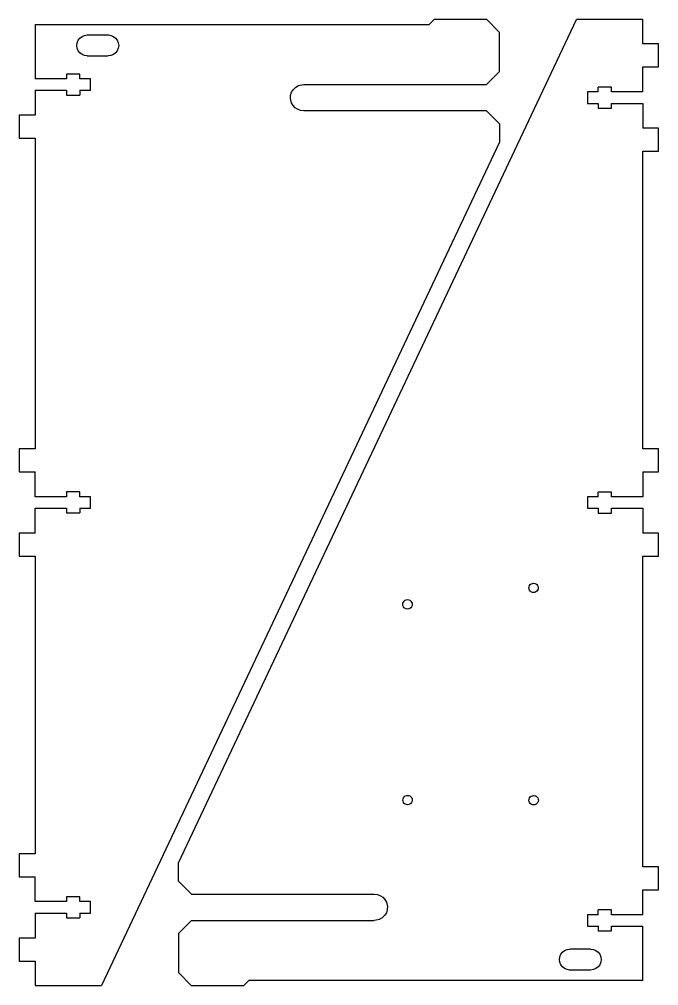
# Model space of a CAD drawing. Header units: inches. Extents: x -310 to 310, y -185 to 185.
# Drawn here: x 65.7 to 310.5, y -185 to 185 of the extents above; entities that cross this region are included whole.
import ezdxf

# ---------------------------------------------------------------- set-up
doc = ezdxf.new("R2010")
doc.units = ezdxf.units.IN
doc.header["$MEASUREMENT"] = 0
doc.layers.add('ProfileEdges', color=7, linetype='Continuous')
doc.layers.add('SectionCutEdges', color=7, linetype='Continuous')

msp = doc.modelspace()

# ---------------------------------------------------------------- linework, layer by layer
at = {"color": 12, "true_color": 0xcc0000}
for p, q in [((71.78, 183.03), (71.78, 162.24)), ((71.78, 183.03), (222.58, 183.03)), ((126.57, -138.03), (278.97, 184.97)), ((222.58, 183.03), (224.58, 185.03)), ((224.58, 185.03), (244.58, 185.03)), ((244.58, 185.03), (249.58, 180.03)), ((304.37, 184.97), (278.97, 184.97)), ((304.37, 175.61), (304.37, 184.97)), ((310.47, 175.61), (304.37, 175.61)), ((310.47, 166.81), (310.47, 175.61)), ((304.37, 166.81), (310.47, 166.81)), ((304.37, 157.25), (304.37, 166.81)), ((83.78, 164.04), (83.78, 162.24)), ((88.88, 164.04), (83.78, 164.04)), ((88.88, 162.24), (88.88, 164.04)), ((83.78, 162.24), (71.78, 162.24)), ((92.88, 162.24), (88.88, 162.24)), ((92.88, 157.84), (92.88, 162.24)), ((71.78, 157.84), (71.78, 148.28)), ((71.78, 157.84), (83.78, 157.84)), ((83.78, 157.84), (83.78, 156.04)), ((83.78, 156.04), (88.88, 156.04)), ((88.88, 157.84), (92.88, 157.84)), ((88.88, 157.84), (88.88, 156.04)), ((283.27, 157.25), (283.27, 152.85)), ((287.27, 157.25), (283.27, 157.25)), ((287.27, 157.25), (287.27, 159.05)), ((292.37, 159.05), (287.27, 159.05)), ((292.37, 157.25), (292.37, 159.05)), ((304.37, 157.25), (292.37, 157.25)), ((283.27, 152.85), (287.27, 152.85)), ((287.27, 152.85), (287.27, 151.05)), ((292.37, 152.85), (304.37, 152.85)), ((292.37, 151.05), (292.37, 152.85)), ((304.37, 152.85), (304.37, 143.31)), ((71.78, 148.28), (65.68, 148.28)), ((65.68, 148.28), (65.68, 139.48)), ((287.27, 151.05), (292.37, 151.05)), ((310.47, 143.31), (304.37, 143.31)), ((310.47, 134.51), (310.47, 143.31)), ((65.68, 139.48), (71.78, 139.48)), ((71.78, 139.48), (71.78, 20.58)), ((249.58, 138.03), (97.18, -184.97)), ((304.37, 20.52), (304.37, 134.51)), ((304.37, 134.51), (310.47, 134.51)), ((71.78, 20.58), (65.68, 20.58)), ((65.68, 20.58), (65.68, 11.78)), ((310.47, 20.52), (304.37, 20.52)), ((310.47, 11.72), (310.47, 20.52)), ((65.68, 11.78), (71.78, 11.78)), ((71.78, 2.23), (71.78, 11.78)), ((304.37, 11.72), (304.37, 2.17)), ((304.37, 11.72), (310.47, 11.72)), ((88.88, 4.03), (83.78, 4.03)), ((83.78, 4.03), (83.78, 2.23)), ((88.88, 2.23), (88.88, 4.03)), ((287.27, 2.17), (287.27, 3.97)), ((292.37, 3.97), (287.27, 3.97)), ((292.37, 2.17), (292.37, 3.97)), ((83.78, 2.23), (71.78, 2.23)), ((92.88, 2.23), (88.88, 2.23)), ((92.88, -2.17), (92.88, 2.23)), ((283.27, 2.17), (283.27, -2.23)), ((287.27, 2.17), (283.27, 2.17)), ((304.37, 2.17), (292.37, 2.17)), ((71.78, -2.17), (83.78, -2.17)), ((71.78, -11.72), (71.78, -2.17)), ((83.78, -2.17), (83.78, -3.97)), ((88.88, -2.17), (92.88, -2.17)), ((88.88, -2.17), (88.88, -3.97)), ((283.27, -2.23), (287.27, -2.23)), ((287.27, -2.23), (287.27, -4.03)), ((292.37, -4.03), (292.37, -2.23)), ((292.37, -2.23), (304.37, -2.23)), ((304.37, -2.23), (304.37, -11.78)), ((83.78, -3.97), (88.88, -3.97)), ((287.27, -4.03), (292.37, -4.03)), ((71.78, -11.72), (65.68, -11.72)), ((65.68, -11.72), (65.68, -20.52)), ((310.47, -11.78), (304.37, -11.78)), ((310.47, -20.58), (310.47, -11.78)), ((65.68, -20.52), (71.78, -20.52)), ((71.78, -20.52), (71.78, -134.51)), ((304.37, -139.48), (304.37, -20.58)), ((304.37, -20.58), (310.47, -20.58)), ((71.78, -134.51), (65.68, -134.51)), ((65.68, -134.51), (65.68, -143.31)), ((310.47, -139.48), (304.37, -139.48)), ((310.47, -148.28), (310.47, -139.48)), ((65.68, -143.31), (71.78, -143.31)), ((71.78, -152.85), (71.78, -143.31)), ((83.78, -151.05), (83.78, -152.85)), ((88.88, -151.05), (83.78, -151.05)), ((88.88, -152.85), (88.88, -151.05)), ((304.37, -148.28), (310.47, -148.28)), ((304.37, -157.84), (304.37, -148.28)), ((83.78, -152.85), (71.78, -152.85)), ((92.88, -152.85), (88.88, -152.85)), ((92.88, -157.25), (92.88, -152.85)), ((71.78, -157.25), (83.78, -157.25)), ((71.78, -157.25), (71.78, -166.81)), ((83.78, -157.25), (83.78, -159.05)), ((83.78, -159.05), (88.88, -159.05)), ((88.88, -157.25), (92.88, -157.25)), ((88.88, -157.25), (88.88, -159.05)), ((283.27, -157.84), (283.27, -162.24)), ((287.27, -157.84), (283.27, -157.84)), ((292.37, -156.04), (287.27, -156.04)), ((287.27, -157.84), (287.27, -156.04)), ((292.37, -157.84), (292.37, -156.04)), ((304.37, -157.84), (292.37, -157.84)), ((283.27, -162.24), (287.27, -162.24)), ((287.27, -162.24), (287.27, -164.04)), ((292.37, -162.24), (304.37, -162.24)), ((292.37, -164.04), (292.37, -162.24)), ((304.37, -183.03), (304.37, -162.24)), ((287.27, -164.04), (292.37, -164.04)), ((71.78, -166.81), (65.68, -166.81)), ((65.68, -166.81), (65.68, -175.61)), ((65.68, -175.61), (71.78, -175.61)), ((71.78, -175.61), (71.78, -184.97)), ((131.57, -185.03), (126.57, -180.03)), ((71.78, -184.97), (97.18, -184.97)), ((153.57, -183.03), (151.57, -185.03)), ((304.37, -183.03), (153.57, -183.03)), ((151.57, -185.03), (131.57, -185.03))]:
    msp.add_line(p, q, dxfattribs=at)
at = {"color": 2, "true_color": 0xffff00}
for p, q in [((88.26, 177.03), (88.89, 177.86)), ((88.89, 177.86), (89.72, 178.5)), ((89.72, 178.5), (90.69, 178.9)), ((90.69, 178.9), (91.72, 179.03)), ((91.72, 179.03), (99.78, 179.03)), ((99.78, 179.03), (100.75, 178.9)), ((100.75, 178.9), (101.72, 178.5)), ((101.72, 178.5), (102.55, 177.86)), ((102.55, 177.86), (103.18, 177.03)), ((87.72, 175.03), (87.86, 176.07)), ((87.86, 174), (87.72, 175.03)), ((87.86, 176.07), (88.26, 177.03)), ((88.26, 173.03), (87.86, 174)), ((103.18, 177.03), (103.58, 176.07)), ((103.58, 174), (103.18, 173.03)), ((103.58, 176.07), (103.72, 175.03)), ((103.72, 175.03), (103.58, 174)), ((88.89, 172.2), (88.26, 173.03)), ((89.72, 171.57), (88.89, 172.2)), ((90.69, 171.17), (89.72, 171.57)), ((91.72, 171.03), (90.69, 171.17)), ((91.72, 171.03), (99.72, 171.03)), ((100.75, 171.17), (99.72, 171.03)), ((101.72, 171.57), (100.75, 171.17)), ((102.55, 172.2), (101.72, 171.57)), ((103.18, 173.03), (102.55, 172.2)), ((260.78, -32.71), (260.84, -32.24)), ((260.84, -33.17), (260.78, -32.71)), ((260.84, -32.24), (261.02, -31.81)), ((261.02, -33.61), (260.84, -33.17)), ((261.02, -31.81), (261.3, -31.44)), ((261.3, -31.44), (261.68, -31.15)), ((261.68, -31.15), (262.11, -30.97)), ((262.11, -30.97), (262.58, -30.91)), ((262.58, -30.91), (263.04, -30.97)), ((263.04, -30.97), (263.48, -31.15)), ((263.48, -31.15), (263.62, -31.26)), ((263.62, -31.26), (263.7, -31.29)), ((263.7, -31.29), (263.85, -31.44)), ((263.85, -31.44), (264.14, -31.81)), ((264.31, -33.17), (264.13, -33.61)), ((264.14, -31.81), (264.32, -32.24)), ((264.38, -32.71), (264.31, -33.17)), ((264.32, -32.24), (264.38, -32.71)), ((261.3, -33.98), (261.02, -33.61)), ((261.53, -34.13), (261.3, -33.98)), ((261.68, -34.27), (261.53, -34.13)), ((261.75, -34.3), (261.68, -34.27)), ((262.11, -34.45), (261.75, -34.3)), ((262.58, -34.51), (262.11, -34.45)), ((263.04, -34.45), (262.58, -34.51)), ((263.48, -34.27), (263.04, -34.45)), ((263.85, -33.98), (263.48, -34.27)), ((264.13, -33.61), (263.85, -33.98)), ((212.51, -39.01), (212.57, -38.54)), ((212.57, -39.47), (212.51, -39.01)), ((212.57, -38.54), (212.75, -38.11)), ((212.75, -39.91), (212.57, -39.47)), ((212.75, -38.11), (213.04, -37.74)), ((213.04, -40.28), (212.75, -39.91)), ((213.04, -37.74), (213.41, -37.45)), ((213.3, -40.47), (213.04, -40.28)), ((213.41, -40.57), (213.3, -40.47)), ((213.41, -37.45), (213.85, -37.27)), ((213.46, -40.59), (213.41, -40.57)), ((213.85, -40.75), (213.46, -40.59)), ((213.85, -37.27), (214.31, -37.21)), ((214.31, -37.21), (214.78, -37.27)), ((214.78, -37.27), (215.21, -37.45)), ((215.21, -40.57), (214.78, -40.75)), ((215.21, -37.45), (215.43, -37.62)), ((215.59, -40.28), (215.21, -40.57)), ((215.43, -37.62), (215.48, -37.63)), ((215.48, -37.63), (215.59, -37.74)), ((215.59, -37.74), (215.87, -38.11)), ((215.87, -39.91), (215.59, -40.28)), ((215.87, -38.11), (216.05, -38.54)), ((216.05, -39.48), (215.87, -39.91)), ((216.05, -38.54), (216.11, -39.01)), ((216.11, -39.01), (216.05, -39.48)), ((214.31, -40.81), (213.85, -40.75)), ((214.78, -40.75), (214.31, -40.81)), ((212.55, -113.95), (212.61, -113.49)), ((212.61, -114.42), (212.55, -113.95)), ((212.61, -113.49), (212.79, -113.05)), ((212.79, -114.85), (212.61, -114.42)), ((212.79, -113.05), (213.07, -112.68)), ((213.07, -112.68), (213.45, -112.39)), ((213.45, -112.39), (213.88, -112.21)), ((213.88, -112.21), (214.35, -112.15)), ((214.35, -112.15), (214.81, -112.21)), ((214.81, -112.21), (215.25, -112.39)), ((215.25, -112.39), (215.36, -112.48)), ((215.36, -112.48), (215.43, -112.51)), ((215.43, -112.51), (215.62, -112.68)), ((215.62, -112.68), (215.91, -113.05)), ((216.08, -114.42), (215.9, -114.85)), ((215.91, -113.05), (216.08, -113.49)), ((216.08, -113.49), (216.15, -113.95)), ((216.15, -113.95), (216.08, -114.42)), ((260.81, -114.02), (260.87, -113.56)), ((260.87, -114.49), (260.81, -114.02)), ((260.87, -113.56), (261.05, -113.12)), ((261.05, -114.92), (260.87, -114.49)), ((261.05, -113.12), (261.33, -112.75)), ((261.33, -112.75), (261.71, -112.47)), ((261.71, -112.47), (262.14, -112.29)), ((262.14, -112.29), (262.61, -112.22)), ((262.61, -112.22), (263.07, -112.29)), ((263.07, -112.29), (263.27, -112.37)), ((263.27, -112.37), (263.33, -112.38)), ((263.33, -112.38), (263.51, -112.47)), ((263.51, -112.47), (263.88, -112.75)), ((263.88, -112.75), (264.17, -113.13)), ((264.34, -114.49), (264.16, -114.93)), ((264.17, -113.13), (264.34, -113.56)), ((264.34, -113.56), (264.41, -114.03)), ((264.41, -114.03), (264.34, -114.49)), ((213.07, -115.23), (212.79, -114.85)), ((213.26, -115.34), (213.07, -115.23)), ((213.45, -115.51), (213.26, -115.34)), ((213.52, -115.54), (213.45, -115.51)), ((213.88, -115.69), (213.52, -115.54)), ((214.35, -115.75), (213.88, -115.69)), ((214.81, -115.69), (214.35, -115.75)), ((215.25, -115.51), (214.81, -115.69)), ((215.62, -115.23), (215.25, -115.51)), ((215.9, -114.85), (215.62, -115.23)), ((261.33, -115.3), (261.05, -114.92)), ((261.71, -115.58), (261.33, -115.3)), ((261.96, -115.67), (261.71, -115.58)), ((262.14, -115.76), (261.96, -115.67)), ((262.2, -115.77), (262.14, -115.76)), ((262.61, -115.82), (262.2, -115.77)), ((263.07, -115.76), (262.61, -115.82)), ((263.51, -115.58), (263.07, -115.76)), ((263.88, -115.3), (263.51, -115.58)), ((264.16, -114.93), (263.88, -115.3)), ((272.57, -174), (272.97, -173.03)), ((272.97, -173.03), (273.61, -172.2)), ((273.61, -172.2), (274.44, -171.57)), ((274.44, -171.57), (275.4, -171.17)), ((275.4, -171.17), (276.44, -171.03)), ((284.43, -171.03), (276.44, -171.03)), ((284.43, -171.03), (285.47, -171.17)), ((285.47, -171.17), (286.43, -171.57)), ((286.43, -171.57), (287.26, -172.2)), ((287.26, -172.2), (287.9, -173.03)), ((287.9, -173.03), (288.3, -174)), ((272.44, -175.03), (272.57, -174)), ((272.57, -176.07), (272.44, -175.03)), ((272.97, -177.03), (272.57, -176.07)), ((273.61, -177.86), (272.97, -177.03)), ((287.9, -177.03), (287.26, -177.86)), ((288.3, -176.07), (287.9, -177.03)), ((288.3, -174), (288.43, -175.03)), ((288.43, -175.03), (288.3, -176.07)), ((274.44, -178.5), (273.61, -177.86)), ((275.4, -178.9), (274.44, -178.5)), ((276.37, -179.03), (275.4, -178.9)), ((284.43, -179.03), (276.37, -179.03)), ((285.47, -178.9), (284.43, -179.03)), ((286.43, -178.5), (285.47, -178.9)), ((287.26, -177.86), (286.43, -178.5))]:
    msp.add_line(p, q, dxfattribs=at)
at = {"layer": 'ProfileEdges', "color": 12, "true_color": 0xcc0000}
for p, q in [((249.58, 165.03), (249.58, 180.03)), ((249.58, 165.03), (244.58, 160.03)), ((174.58, 160.03), (244.58, 160.03)), ((244.58, 150.03), (174.58, 150.03)), ((244.58, 150.03), (249.58, 145.03)), ((249.58, 145.03), (249.58, 138.03))]:
    msp.add_line(p, q, dxfattribs=at)
at = {"layer": 'SectionCutEdges', "color": 12, "true_color": 0xcc0000}
for p, q in [((171.52, 159.05), (172.63, 159.67)), ((172.63, 159.67), (173.84, 159.99)), ((173.84, 159.99), (174.58, 160.03)), ((169.51, 154.67), (169.57, 155.92)), ((169.57, 155.92), (169.94, 157.13)), ((169.94, 157.13), (170.61, 158.19)), ((170.61, 158.19), (171.52, 159.05)), ((169.89, 153.08), (169.51, 154.67)), ((170.49, 152.06), (169.89, 153.08)), ((171.3, 151.19), (170.49, 152.06)), ((172.15, 150.61), (171.3, 151.19)), ((173.34, 150.17), (172.15, 150.61)), ((174.58, 150.03), (173.34, 150.17)), ((126.57, -145.03), (126.57, -138.03)), ((126.57, -145.03), (131.57, -150.03)), ((131.57, -150.03), (201.57, -150.03)), ((201.57, -150.03), (202.82, -150.17)), ((202.82, -150.17), (204, -150.61)), ((204, -150.61), (204.86, -151.19)), ((204.86, -151.19), (205.66, -152.06)), ((205.66, -152.06), (206.26, -153.08)), ((206.26, -153.08), (206.65, -154.67)), ((206.65, -154.67), (206.58, -155.92)), ((204.63, -159.05), (203.52, -159.67)), ((205.55, -158.19), (204.63, -159.05)), ((206.21, -157.13), (205.55, -158.19)), ((206.58, -155.92), (206.21, -157.13)), ((126.57, -165.03), (131.57, -160.03)), ((131.57, -160.03), (201.57, -160.03)), ((202.32, -159.99), (201.57, -160.03)), ((203.52, -159.67), (202.32, -159.99)), ((126.57, -165.03), (126.57, -180.03))]:
    msp.add_line(p, q, dxfattribs=at)

doc.saveas('drawing.dxf')
